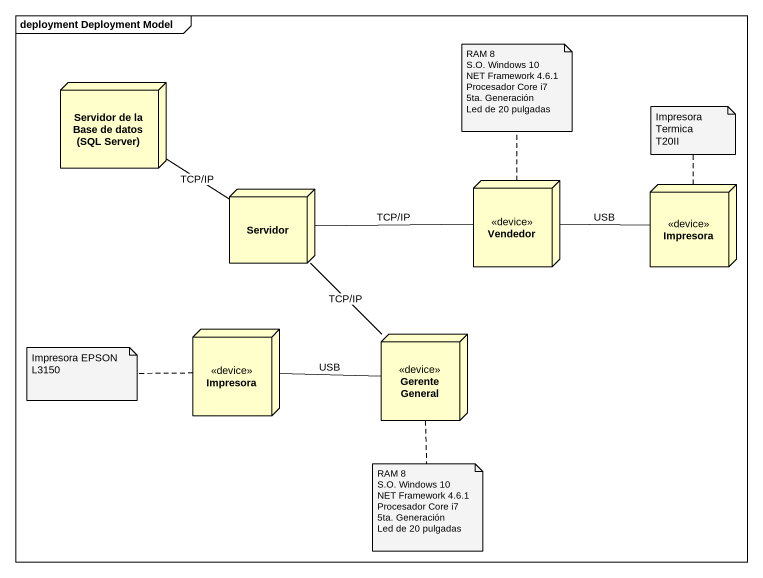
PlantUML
@startuml
mainframe deployment Deployment Model
node "Servidor de la Base de datos (SQL Server)" as Servidor_de_la_Base_de
node Servidor
node Vendedor <<device>>
node Impresora <<device>>
node "Impresora" as Impresora_2 <<device>>
node "Gerente General" as Gerente_General <<device>>
Servidor_de_la_Base_de -- Servidor : TCP/IP
Servidor -right- Vendedor : TCP/IP
Vendedor -right- Impresora : USB
Gerente_General -up- Servidor : TCP/IP
Gerente_General -left- Impresora_2 : USB
note top of Vendedor
  RAM 8
  S.O. Windows 10
  NET Framework 4.6.1
  Procesador Core i7 5ta. Generación
  Led de 20 pulgadas
end note
note top of Impresora
  Impresora Termica
  T20II
end note
note left of Impresora_2
  Impresora EPSON
  L3150
end note
note bottom of Gerente_General
  RAM 8
  S.O. Windows 10
  NET Framework 4.6.1
  Procesador Core i7 5ta. Generación
  Led de 20 pulgadas
end note
@enduml
